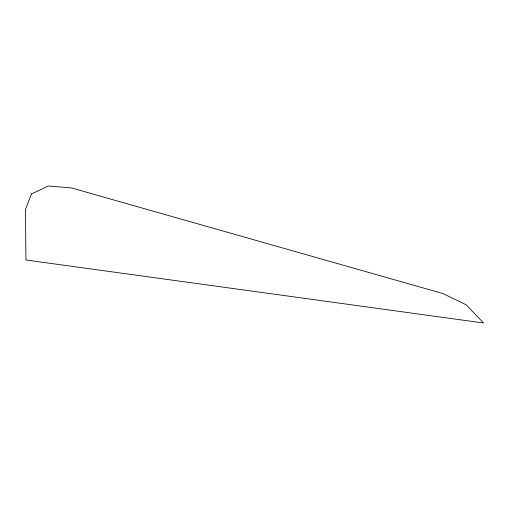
<?xml version="1.0" encoding="UTF-8"?>
<svg xmlns="http://www.w3.org/2000/svg" width="509" height="509" viewBox="0 0 509 509"><rect width="100%" height="100%" fill="white"/><g stroke="black" fill="none" stroke-linecap="round" stroke-linejoin="round"><path stroke-width="0.76" d="M31.501 193.904L25.45 209.523L25.94 259.997L483.55 322.992L466.231 304.827L442.97 293.566L71.54 187.955L48.374 186.008L31.501 193.904"/></g></svg>
